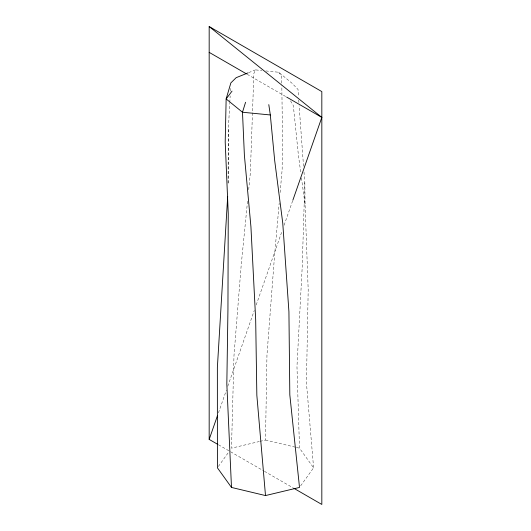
<?xml version="1.0" encoding="UTF-8"?>
<svg xmlns="http://www.w3.org/2000/svg" width="531" height="531" viewBox="0 0 531 531"><rect width="100%" height="100%" fill="white"/><g stroke="black" fill="none" stroke-linecap="round" stroke-linejoin="round"><path stroke-width="0.4" stroke-dasharray="2.65 1.99" d="M228.297 183.069L228.39 128.615L229.757 103.299M228.045 183.162L228.39 128.615M259.964 441.361L265.5 440.04L266.96 355.126L274.467 256.705L279.18 203.24M303.984 171.971L304.834 182.611L302.205 267.086L296.968 366.417L299.511 448.171L313.595 467.804L300.446 486.13M229.804 102.483L230.155 95.952M230.421 91.053L230.6 87.788M280.122 192.547L282.153 169.515L282.386 128.422L281.828 86.128M247.539 201.236L241.227 264.803L233.985 355.611L231.489 448.171L259.174 441.553M248.687 189.68L250.327 173.172L253.878 73.457L255.457 69.886L261.869 70.537M218.467 412.833L226.398 390.166M227.766 386.263L254.289 310.449M256.201 304.973L282.18 230.726M284.092 225.257L292.568 201.023M218.347 466.497L229.146 451.443M248.767 72.588L255.457 69.886M265.872 70.948L278.689 72.249L292.216 83.407L298.037 89.467L298.535 96.808M265.5 440.04L295.555 447.228M296.344 447.414L299.511 448.171M247.2 74.313L285.95 96.682M218.5 444.792L263.708 470.891M264.425 471.309L293.125 487.876M278.689 72.249L281.702 76.179L281.822 85.299M290.523 100.837L293.324 105.53L298.382 155.019L300.798 172.967M301.455 177.865L305.079 204.78L308.192 289.866L306.44 382.871L313.595 467.804M303.526 166.243L299.139 105.782M298.754 100.074L298.92 102.516M304.834 182.611L305.079 204.78"/><path stroke-width="0.8" d="M227.68 196.397L217.365 367.598L217.405 467.804L231.489 487.438L265.5 495.569L299.511 487.438L289.82 394.852L288.924 311.71L282.751 223.04L274.693 160.621L270.312 114.961L268.799 104.634M245.568 102.264L242.488 112.24L244.386 155.211L250.924 226.697L255.683 319.808L256.845 395.343L265.5 495.569M217.783 444.381L209.174 439.409L217.371 415.959M292.846 200.247L321.826 117.397L209.174 26.55L209.174 439.409M232.034 91.106L226.146 98.952L225.204 141.95L228.244 213.601L227.945 309.427L226.83 384.052L231.489 487.438M248.023 72.886L236.136 77.699L230.866 82.889L226.146 98.952L242.488 112.24L270.312 114.961M209.174 26.55L321.826 91.591L321.826 504.45L293.842 488.294M209.174 52.357L246.484 73.895M286.667 97.093L321.826 117.397"/></g></svg>
